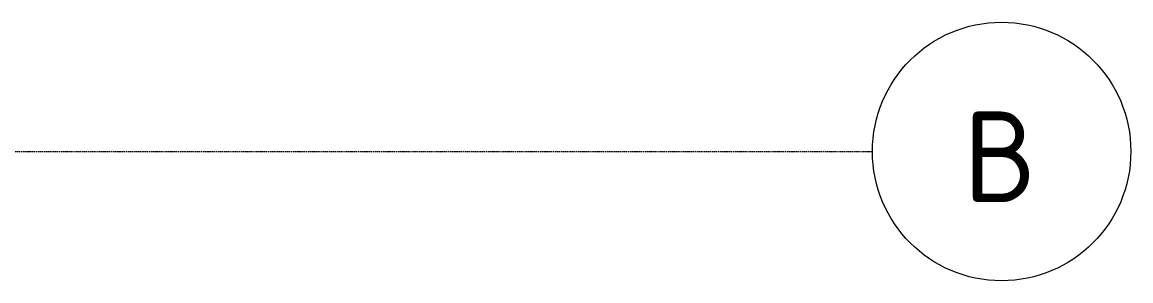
# Model space of a CAD drawing. Header units: millimetres. Extents: x -4948 to 42228, y -4856 to 69378.
# Drawn here: x 37938 to 42228, y 17592 to 18592 of the extents above; entities that cross this region are included whole.
import ezdxf

# ---------------------------------------------------------------- set-up
doc = ezdxf.new("R2010")
doc.units = ezdxf.units.MM
doc.linetypes.add('Штрихпунктир 5 х 1_5 мм', pattern=[8, 5, -1.5, 0, -1.5])
doc.layers.add('S-GRID', color=1, linetype='Continuous', lineweight=30)
doc.layers.add('S-GRID-IDEN', color=1, linetype='Continuous', lineweight=30)
doc.styles.add('GOST Common', font='GOST_Common.ttf', dxfattribs={"height": 350})

# ---------------------------------------------------------------- blocks, each defined once
blk = doc.blocks.new('Ось сетки - Заголовок сетки - Окружность Simplex-5213-1 этаж отм_ _0_000 лотки')
at = {"layer": 'S-GRID-IDEN', "color": 7, "lineweight": 9}
blk.add_circle((0, 0), 5, dxfattribs=at)
blk = doc.blocks.new('27ELB-RD-KR2-0000-BIM_rvt-1-1 этаж отм_ _0_000 лотки')
at = {"layer": 'S-GRID', "color": 252, "linetype": 'Штрихпунктир 5 х 1_5 мм', "lineweight": 9}
blk.add_line((-4948, 18092.1), (41228.1, 18092.1), dxfattribs=at)
at = {"color": 252, "lineweight": 5, "xscale": 99.99999999999993, "yscale": 99.99999999999993, "zscale": 99.99999999999993, "rotation": 269.9999999999994}
blk.add_blockref('Ось сетки - Заголовок сетки - Окружность Simplex-5213-1 этаж отм_ _0_000 лотки', (41728.1, 18092.1), dxfattribs=at)
at = {"layer": 'S-GRID-IDEN', "color": 252, "lineweight": 9, "insert": (41580, 18247.1), "char_height": 350, "width": 344.726, "attachment_point": 1, "style": 'GOST Common'}
blk.add_mtext('\\fGOST Common|b0|i0|c204|p34|;В', dxfattribs=at)

msp = doc.modelspace()

# ---------------------------------------------------------------- block references
at = {"lineweight": 5}
msp.add_blockref('27ELB-RD-KR2-0000-BIM_rvt-1-1 этаж отм_ _0_000 лотки', (0, 0), dxfattribs=at)

doc.saveas('drawing.dxf')
